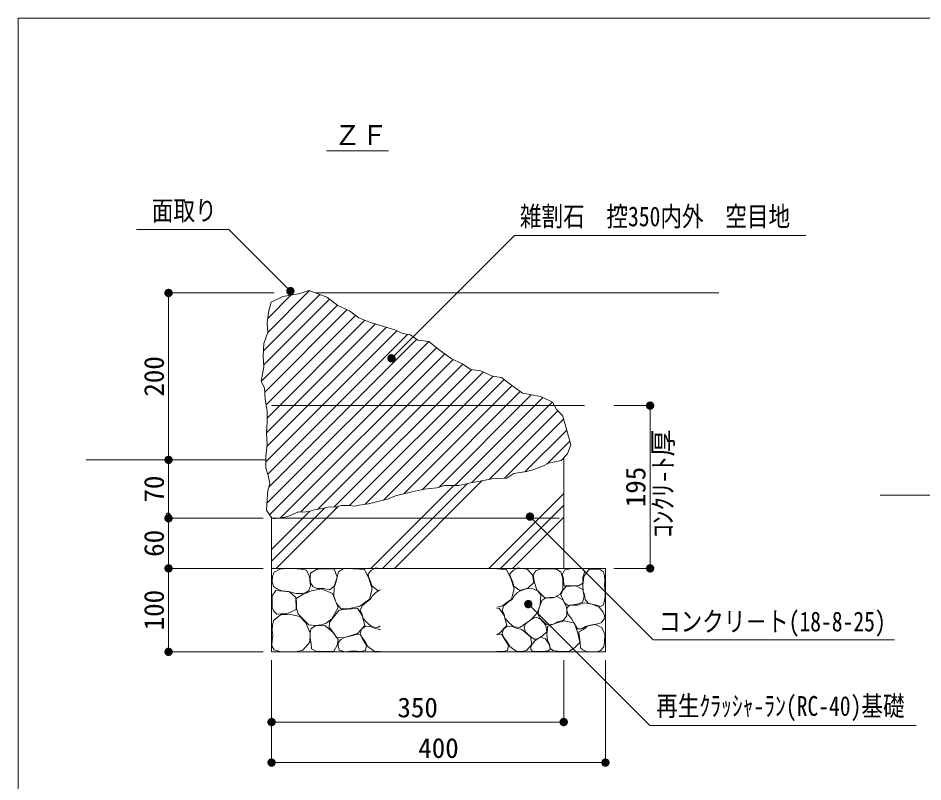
# Model space of a CAD drawing. Units: millimetres at full size, sheet at 1:10. Extents: x 180 to 2918, y 2168 to 4034.
# Drawn here: x 180 to 1264, y 3064 to 3979 of the extents above; entities that cross this region are included whole.
import ezdxf
from ezdxf.enums import TextEntityAlignment as Align

# ---------------------------------------------------------------- set-up
doc = ezdxf.new("R2010")
doc.units = ezdxf.units.MM
doc.header["$LTSCALE"] = 10
doc.header["$PDMODE"] = 32
doc.header["$PDSIZE"] = 5
doc.linetypes.add('USER1', pattern=[50, 37.5, -12.5])
for name, color, linetype, lineweight in [('_0-0_', 7, 'Continuous', 13), ('寸法', 1, 'Continuous', 13), ('本体', 4, 'Continuous', 13)]:
    doc.layers.add(name, color=color, linetype=linetype, lineweight=lineweight)
doc.styles.add('ＭＳ ゴシック', font='')
doc.styles.get('ＭＳ ゴシック').set_extended_font_data('MS Gothic')

# ---------------------------------------------------------------- blocks, each defined once
blk = doc.blocks.new('filled_dot')
at = {"color": 0, "linetype": 'Continuous', "lineweight": -2, "const_width": 1.25}
blk.add_lwpolyline([(-0.625, 0, 1), (0.625, 0, 1)], format="xyb", close=True, dxfattribs=at)

msp = doc.modelspace()

# ---------------------------------------------------------------- linework, layer by layer
at = {"layer": '_0-0_', "color": 3}
msp.add_line((549.48, 3820.39), (623.74, 3820.39), dxfattribs=at)
at = {"layer": '_0-0_', "linetype": 'USER1'}
for p, q in [((483.54, 3515.1), (883.54, 3515.1)), ((483.54, 3380.1), (827.91, 3380.1))]:
    msp.add_line(p, q, dxfattribs=at)
at = {"layer": '_0-0_', "color": 4}
msp.add_line((483.54, 3195.36), (483.54, 3135.77), dxfattribs=at)
at = {"layer": '_0-0_', "color": 6}
msp.add_lwpolyline([(2917.96, 3979.44), (179.84, 3979.44), (179.84, 2167.63), (2917.96, 2167.63)], close=True, dxfattribs=at)
at = {"layer": '_0-0_', "color": 1}
for points in [[(506.07, 3652.39), (499, 3659.46), (432.49, 3725.98), (321.85, 3725.98)], [(627.23, 3571.79), (634.3, 3578.86), (774.4, 3718.95), (1123.47, 3718.95)], [(793.1, 3382.09), (800.18, 3375.01), (940.73, 3234.46), (1230.01, 3234.46)], [(791.12, 3277.3), (798.19, 3270.23), (936.68, 3131.74), (1255.8, 3131.74)]]:
    msp.add_lwpolyline(points, dxfattribs=at)
at = {"layer": '_0-0_'}
msp.add_lwpolyline([(602.25, 3304.3), (599.62, 3309.79), (599.14, 3313.62), (602.97, 3317.68), (608.47, 3320.55), (613.54, 3319.86)], dxfattribs=at)
at = {"layer": '_0-0_', "color": 4}
for p in [(359.57, 3450.1), (483.54, 3135.77)]:
    msp.add_point(p, dxfattribs=at)
at = {"layer": '寸法'}
for p, q in [((360.11, 3450.1), (360.11, 3650.1)), ((486.53, 3650.1), (360.11, 3650.1)), ((893.54, 3515.1), (937.08, 3515.1)), ((937.08, 3320.1), (937.08, 3515.1)), ((360.11, 3380.1), (360.11, 3450.1)), ((467.03, 3450.1), (360.11, 3450.1)), ((426.71, 3450.1), (360.11, 3450.1)), ((360.11, 3320.1), (360.11, 3380.1)), ((473.54, 3380.1), (360.11, 3380.1)), ((473.54, 3380.1), (360.11, 3380.1)), ((360.11, 3220.1), (360.11, 3320.1)), ((473.54, 3320.1), (360.11, 3320.1)), ((473.54, 3320.1), (360.11, 3320.1)), ((893.54, 3320.1), (937.08, 3320.1)), ((473.54, 3220.1), (360.11, 3220.1)), ((483.54, 3210.1), (483.54, 3087.36)), ((483.54, 3210.1), (483.54, 3135.98)), ((833.54, 3210.1), (833.54, 3135.98)), ((883.54, 3210.1), (883.54, 3087.36)), ((483.54, 3135.98), (833.54, 3135.98)), ((483.54, 3087.36), (883.54, 3087.36))]:
    msp.add_line(p, q, dxfattribs=at)
at = {"layer": '寸法', "color": 4}
for p in [(359.57, 3383.84), (359.57, 3320.1)]:
    msp.add_point(p, dxfattribs=at)
at = {"layer": '本体'}
for p, q in [((473.91, 3580.71), (541.48, 3648.27)), ((478.96, 3619.69), (506.94, 3647.68)), ((471.25, 3544.1), (562.54, 3635.39)), ((477.04, 3515.95), (584.25, 3623.16)), ((477.51, 3482.48), (607.98, 3612.95)), ((476.71, 3447.74), (633.75, 3604.78)), ((480.15, 3417.23), (657.36, 3594.45)), ((481.14, 3384.28), (681.26, 3584.41)), ((518.45, 3387.65), (701.17, 3570.38)), ((558.19, 3393.45), (722.89, 3558.16)), ((595.58, 3396.9), (748.96, 3550.28)), ((641.99, 3409.38), (771.75, 3539.13)), ((683.75, 3417.19), (794.71, 3528.15)), ((723.38, 3422.88), (819.77, 3519.27)), ((762.47, 3428.03), (833.41, 3498.97)), ((813.66, 3445.28), (840.92, 3472.54)), ((602.33, 3320.1), (701.76, 3419.53)), ((616.47, 3320.1), (718.15, 3421.78)), ((630.62, 3320.1), (735.54, 3425.03)), ((743.75, 3320.1), (833.54, 3409.89)), ((489.19, 3320.1), (563.36, 3394.27)), ((757.9, 3320.1), (833.54, 3395.75)), ((483.54, 3328.59), (547.42, 3392.47)), ((483.54, 3342.73), (529.41, 3388.6)), ((772.04, 3320.1), (833.54, 3381.61))]:
    msp.add_line(p, q, dxfattribs=at)
at = {"layer": '本体', "linetype": 'USER1'}
for p, q in [((474.19, 3564.02), (552.92, 3642.74)), ((479.01, 3602.77), (529.09, 3652.86)), ((475.44, 3531.32), (574.19, 3630.08)), ((478.28, 3500.22), (595.38, 3617.32)), ((477.97, 3465.97), (621.05, 3609.05)), ((478.92, 3432.97), (646.35, 3600.4)), ((477.99, 3398.1), (671.85, 3591.97)), ((494.41, 3380.58), (690.95, 3577.12)), ((538.5, 3390.74), (712.62, 3564.85)), ((576.98, 3395.27), (737.02, 3555.31)), ((617.57, 3401.92), (762.11, 3546.46)), ((663.85, 3414.26), (781.52, 3531.94)), ((703.06, 3419.53), (808.45, 3524.92)), ((744.24, 3426.77), (826.4, 3508.93)), ((787.14, 3435.73), (837.28, 3485.87))]:
    msp.add_line(p, q, dxfattribs=at)
at = {"layer": '本体', "color": 7}
for p, q in [((536.53, 3650.1), (1019.49, 3650.1)), ((477.03, 3450.1), (261.46, 3450.1)), ((833.54, 3452.49), (833.54, 3320.1)), ((1212.6, 3407.94), (1982.17, 3407.94)), ((483.54, 3380.1), (483.54, 3220.1)), ((483.54, 3320.1), (883.54, 3320.1)), ((883.54, 3320.1), (883.54, 3220.1)), ((483.54, 3220.1), (883.54, 3220.1))]:
    msp.add_line(p, q, dxfattribs=at)
msp.add_lwpolyline([(483.77, 3380.34), (477.49, 3389.75), (478.28, 3403.07), (479.06, 3413.26), (481.41, 3421.88), (479.85, 3429.72), (476.71, 3440.69), (476.71, 3454.02), (478.28, 3468.91), (477.49, 3482.23), (478.28, 3495.56), (478.28, 3508.1), (475.93, 3522.99), (475.14, 3536.31), (471.22, 3544.15), (474.36, 3561.39), (473.57, 3573.93), (474.36, 3589.61), (479.06, 3602.93), (478.28, 3613.9), (479.85, 3627.23), (482.98, 3638.98), (497.1, 3646.04), (515.92, 3649.17), (528.46, 3653.09), (549.64, 3645.25), (562.97, 3635.06), (577.08, 3628.79), (588.06, 3620.17), (602.17, 3614.69), (617.86, 3609.98), (631.19, 3606.06), (640.6, 3601.36), (650.01, 3599.79), (658.63, 3593.52), (671.96, 3591.96), (684.51, 3581.77), (698.63, 3571.58), (711.96, 3565.31), (722.15, 3558.26), (733.91, 3556.69), (748.03, 3550.42), (759.01, 3548.85), (769.2, 3541.01), (784.1, 3530.04), (806.06, 3526.12), (820.17, 3519.07), (824.88, 3510.45), (831.93, 3503.39), (835.07, 3493.99), (837.42, 3485.37), (842.13, 3468.12), (838.21, 3457.15), (830.36, 3449.31), (815.47, 3446.18), (809.19, 3443.04), (796.65, 3438.34), (788.8, 3435.99), (773.91, 3433.64), (765.28, 3428.15), (747.24, 3427.37), (735.48, 3425.02), (722.15, 3422.67), (708.04, 3419.53), (690.78, 3419.53), (681.37, 3416.4), (666.48, 3414.83), (648.44, 3410.91), (631.97, 3406.99), (622.56, 3403.07), (612.37, 3400.72), (599.82, 3397.59), (588.3, 3395.73), (582.81, 3394.79), (576.01, 3395.35), (567.31, 3395.35), (559.75, 3393.27), (553.13, 3394.03), (544.82, 3391.76), (536.69, 3390.44), (528.27, 3388.32), (521.09, 3387.56), (515.61, 3387.75), (511.26, 3385.86), (503.89, 3382.65), (499.54, 3381.32), (488.21, 3379.69), (484.95, 3379.87)], close=True, dxfattribs=at)
at = {"layer": '本体'}
for points in [[(525.54, 3291.77), (520.97, 3290.03), (512.92, 3289.82), (503.79, 3292.21), (495.96, 3293.29), (490.74, 3295.03), (485.74, 3298.29), (484.44, 3304.16), (484.65, 3310.68), (486.83, 3315.46), (493.35, 3319.15), (501.4, 3319.8), (508.36, 3320.02), (519.01, 3319.15), (525.32, 3317.85), (529.02, 3310.03), (530.32, 3299.16), (528.15, 3293.73)], [(545.56, 3295.8), (538.47, 3296.05), (533.41, 3297.82), (530.37, 3302.88), (529.86, 3308.19), (530.37, 3314.52), (537.2, 3318.82), (543.53, 3319.57), (558.47, 3319.57), (562.01, 3309.71), (558.47, 3298.84), (552.9, 3294.28)], [(561.5, 3277.84), (558.21, 3286.95), (558.47, 3297.32), (560.74, 3304.4), (562.51, 3311.48), (563.78, 3316.03), (568.59, 3319.32), (573.9, 3320.33), (581.24, 3319.57), (588.33, 3319.07), (594.66, 3319.07), (599.72, 3309.2), (604.02, 3295.55), (600.99, 3283.15), (589.34, 3274.81), (575.42, 3271.77), (566.82, 3271.52)], [(772.25, 3304.3), (769.62, 3309.79), (769.14, 3313.62), (772.97, 3317.68), (778.47, 3320.55), (783.73, 3319.83), (789.95, 3319.11), (796.17, 3312.42), (797.84, 3303.1), (790.67, 3296.41), (780.86, 3293.78), (773.92, 3298.8)], [(798.1, 3304.54), (797.39, 3309.79), (797.87, 3313.86), (800.26, 3316.96), (805.76, 3319.35), (813.41, 3319.59), (820.35, 3319.35), (825.61, 3318.88), (830.15, 3315.53), (832.55, 3307.4), (832.55, 3302.15), (832.31, 3294.5), (829.44, 3289), (822.74, 3285.66), (811.02, 3284.94), (801.21, 3294.5)], [(833.14, 3305.06), (834.15, 3299.02), (845.64, 3299.02), (851.89, 3299.42), (856.53, 3302.44), (856.53, 3309.29), (858.55, 3315.54), (856.53, 3319.36), (849.68, 3320.17), (841.41, 3319.57), (834.76, 3318.16), (831.73, 3312.72), (833.35, 3308.08)], [(858.35, 3289.08), (859.16, 3282.83), (862.99, 3278.4), (867.63, 3277.19), (872.67, 3276.18), (877.51, 3274.57), (881.14, 3276.38), (882.14, 3279.81), (883.35, 3286.46), (883.15, 3293.31), (882.55, 3299.75), (882.95, 3304.99), (882.55, 3311.24), (881.14, 3315.87), (876.5, 3319.3), (870.85, 3319.09), (864, 3319.09), (857.55, 3310.23), (856.54, 3299.95), (856.94, 3292.5)], [(543.46, 3252.41), (535.42, 3251.52), (528.27, 3252.41), (524.4, 3255.98), (519.34, 3261.04), (515.47, 3265.8), (513.39, 3272.34), (513.39, 3278.89), (513.09, 3283.95), (520.23, 3288.41), (531.55, 3293.17), (543.46, 3295.55), (556.44, 3289.98), (563.27, 3273.04), (555.67, 3259.55), (549.11, 3254.49)], [(768.21, 3254.83), (763.42, 3259.85), (762.23, 3264.86), (759.84, 3270.12), (761.99, 3275.14), (767.49, 3279.92), (772.03, 3283.27), (773.95, 3286.61), (778.25, 3291.15), (781.6, 3293.3), (788.54, 3295.45), (795.23, 3295.93), (802.65, 3293.06), (806.24, 3287.81), (805.52, 3276.1), (801.69, 3266.54), (794.28, 3258.41), (780.88, 3249.33), (773.95, 3250.05)], [(856.14, 3279.61), (850.69, 3277.59), (844.44, 3276.38), (839, 3275.78), (834.56, 3279), (832.34, 3283.03), (830.13, 3288.27), (832.55, 3294.11), (836.38, 3298.34), (848.07, 3299.15), (856.34, 3294.92), (857.95, 3286.25)], [(495.06, 3265.78), (489.74, 3265.15), (485.67, 3269.21), (484.11, 3273.59), (484.42, 3280.46), (484.11, 3287.34), (488.49, 3293.59), (505.06, 3292.03), (512.57, 3285.15), (512.88, 3270.78), (501.94, 3265.78)], [(827.07, 3256.24), (821.02, 3253.42), (815.78, 3252.41), (812.35, 3253.22), (808.12, 3257.04), (804.69, 3260.67), (802.88, 3265.3), (803.28, 3269.94), (804.89, 3274.77), (807.51, 3281.42), (811.95, 3284.64), (820.22, 3284.85), (825.46, 3286.26), (832.52, 3282.23), (837.15, 3273.16), (837.35, 3263.09), (832.72, 3257.65)], [(880.73, 3267.72), (882.35, 3263.49), (881.94, 3259.06), (878.52, 3254.83), (872.47, 3253.21), (865.41, 3252.21), (859.56, 3250.59), (855.33, 3247.57), (849.89, 3247.77), (847.06, 3252.81), (843.23, 3259.06), (838.59, 3265.5), (836.98, 3272.15), (840.41, 3275.98), (849.89, 3276.18), (857.95, 3278.8), (867.63, 3277.19), (876.1, 3273.56)], [(492.94, 3220.47), (486.51, 3222.53), (483.93, 3227.16), (484.19, 3233.59), (484.96, 3239.76), (484.19, 3245.68), (484.7, 3251.85), (485.73, 3257.51), (494.23, 3264.46), (506.07, 3264.72), (517.4, 3262.4), (524.61, 3254.94), (529.76, 3242.34), (529.5, 3231.79), (521.01, 3222.27), (514.31, 3220.47), (504.27, 3220.21)], [(557.71, 3242.94), (555.17, 3245.98), (552.64, 3249.77), (552.9, 3255.08), (555.93, 3259.63), (561, 3265.45), (564.54, 3270), (569.6, 3271.01), (579.98, 3271.52), (586.31, 3272.28), (592.13, 3263.43), (595.42, 3251.79), (586.31, 3242.18), (569.6, 3236.87), (561.5, 3237.38)], [(794.3, 3238.25), (791.04, 3240.91), (787.48, 3244.32), (785.99, 3249.51), (787.92, 3253.51), (791.48, 3256.33), (796.08, 3259.59), (799.94, 3261.81), (805.28, 3259.74), (808.54, 3255.88), (811.95, 3251.88), (813.44, 3243.88), (807.95, 3239.28), (801.72, 3235.43), (798.16, 3235.43)], [(826.67, 3220.98), (820.62, 3221.79), (817.39, 3224.41), (816.39, 3229.44), (813.97, 3234.08), (813.16, 3241.33), (813.97, 3246.16), (813.97, 3250.6), (823.04, 3254.02), (834.33, 3257.25), (846.43, 3254.63), (850.46, 3242.34), (852.88, 3231.46), (846.63, 3225.01), (839.57, 3220.58)], [(882.74, 3240.9), (882.54, 3231.84), (881.74, 3226.2), (877.5, 3221.56), (873.27, 3220.15), (865.2, 3219.95), (860.97, 3220.56), (856.53, 3222.37), (853.51, 3224.99), (853.31, 3231.23), (852.5, 3237.28), (851.49, 3243.93), (857.14, 3246.75), (862.58, 3251.38), (871.45, 3252.79), (879.32, 3249.37)], [(530.92, 3229.68), (529.75, 3236.45), (529.75, 3242.97), (530.68, 3247.64), (536.05, 3251.37), (547.25, 3251.6), (556.82, 3243.67), (563.12, 3235.05), (562.19, 3228.28), (558.22, 3221.06), (550.05, 3220.36), (537.22, 3220.59), (531.38, 3223.62)], [(765.58, 3232.36), (761.99, 3237.38), (759.84, 3242.16), (761.27, 3247.18), (765.58, 3250.29), (771.08, 3251), (776.58, 3248.61), (783.28, 3246.7), (793.8, 3238.1), (795.23, 3228.78), (788.78, 3221.85), (782.56, 3220.65), (776.58, 3220.89), (768.93, 3226.39)], [(563.5, 3227.58), (563.26, 3230.68), (566.37, 3234.98), (570.92, 3237.14), (577.14, 3239.05), (583.59, 3240.48), (589.57, 3240.96), (593.4, 3234.27), (597.23, 3227.81), (596.03, 3221.84), (590.53, 3220.64), (581.2, 3221.12), (571.63, 3220.17), (564.7, 3222.08)], [(800.23, 3220.46), (796.67, 3220.46), (794.15, 3222.98), (794, 3225.94), (796.08, 3229.8), (798.9, 3233.35), (802.31, 3235.58), (806.02, 3237.5), (811.66, 3235.87), (815.66, 3229.65), (817.59, 3223.13), (814.77, 3221.2), (807.21, 3220.46)]]:
    msp.add_lwpolyline(points, close=True, dxfattribs=at)
for points in [[(753.54, 3319.41), (758.33, 3319.07), (764.66, 3319.07), (769.72, 3309.2), (774.02, 3295.55), (770.99, 3283.15), (759.34, 3274.81), (753.54, 3273.54)], [(613.54, 3294.5), (610.86, 3293.78), (603.92, 3298.8), (602.25, 3304.3)], [(598.21, 3254.83), (593.42, 3259.85), (592.23, 3264.86), (589.84, 3270.12), (591.99, 3275.14), (597.49, 3279.92), (602.03, 3283.27), (603.95, 3286.61), (608.25, 3291.15), (611.6, 3293.3), (613.54, 3293.91)], [(753.54, 3271.95), (756.31, 3272.28), (762.13, 3263.43), (765.42, 3251.79), (756.31, 3242.18), (753.54, 3241.3)], [(613.54, 3251.13), (610.88, 3249.33), (603.95, 3250.05), (598.21, 3254.83)], [(595.58, 3232.36), (591.99, 3237.38), (589.84, 3242.16), (591.27, 3247.18), (595.58, 3250.29), (601.08, 3251), (606.58, 3248.61), (613.28, 3246.7), (613.54, 3246.48)], [(613.54, 3220.84), (612.56, 3220.65), (606.58, 3220.89), (598.93, 3226.39), (595.58, 3232.36)], [(753.54, 3240.47), (753.59, 3240.48), (759.57, 3240.96), (763.4, 3234.27), (767.23, 3227.81), (766.03, 3221.84), (760.53, 3220.64), (753.54, 3221)]]:
    msp.add_lwpolyline(points, dxfattribs=at)

# ---------------------------------------------------------------- block references
at = {"layer": '_0-0_', "color": 1, "xscale": 4, "yscale": 4}
for p, rotation in [((506.07, 3652.39), 135), ((627.23, 3571.79), 45), ((793.1, 3382.09), 315), ((791.12, 3277.3), 315)]:
    msp.add_blockref('filled_dot', p, dxfattribs=dict(at, rotation=rotation))
at = {"layer": '寸法', "xscale": 4, "yscale": 4}
for p, rotation in [((360.11, 3650.1), 270), ((937.08, 3515.1), 270), ((360.11, 3450.1), 270), ((360.11, 3450.1), 90), ((360.11, 3380.1), 270), ((360.11, 3380.1), 90), ((360.11, 3320.1), 270), ((360.11, 3320.1), 90), ((937.08, 3320.1), 90), ((360.11, 3220.1), 90), ((833.54, 3135.98), 180), ((883.54, 3087.36), 180)]:
    msp.add_blockref('filled_dot', p, dxfattribs=dict(at, rotation=rotation))
for p in [(483.54, 3135.98), (483.54, 3087.36)]:
    msp.add_blockref('filled_dot', p, dxfattribs=at)

# ---------------------------------------------------------------- texts
at = {"layer": '_0-0_', "color": 3, "style": 'ＭＳ ゴシック'}
msp.add_text('ＺＦ', height=23.74, dxfattribs=at).set_placement((558.08, 3820.28), align=Align.BOTTOM_LEFT)
at = {"layer": '_0-0_', "color": 3, "style": 'ＭＳ ゴシック', "width": 0.8}
for s, p in [('面取り', (340.01, 3729.86)), ('雑割石\u3000控350内外\u3000空目地', (781.07, 3722.84)), ('コンクリ－ト(18-8-25)', (947.63, 3237.46)), ('再生ｸﾗｯｼｬ-ﾗﾝ(RC-40)基礎', (944.34, 3136.27))]:
    msp.add_text(s, height=23.74, dxfattribs=at).set_placement(p, align=Align.BOTTOM_LEFT)
at = {"layer": '寸法', "style": 'ＭＳ ゴシック'}
for s, p in [('200', (342.61, 3550.1)), ('195', (919.58, 3417.6)), ('70', (342.61, 3415.1)), ('60', (342.61, 3350.1)), ('100', (342.61, 3270.1))]:
    msp.add_text(s, height=23.74, rotation=90, dxfattribs=at).set_placement(p, align=Align.MIDDLE_CENTER)
at = {"layer": '寸法', "color": 3, "style": 'ＭＳ ゴシック'}
msp.add_text('ｺﾝｸﾘ-ﾄ厚', height=23.74, rotation=90, dxfattribs=at).set_placement((971.3, 3356.93), align=Align.BOTTOM_LEFT)
at = {"layer": '寸法', "style": 'ＭＳ ゴシック'}
for s, p in [('350', (658.54, 3153.48)), ('400', (683.54, 3104.86))]:
    msp.add_text(s, height=23.74, dxfattribs=at).set_placement(p, align=Align.MIDDLE_CENTER)

doc.saveas('drawing.dxf')
